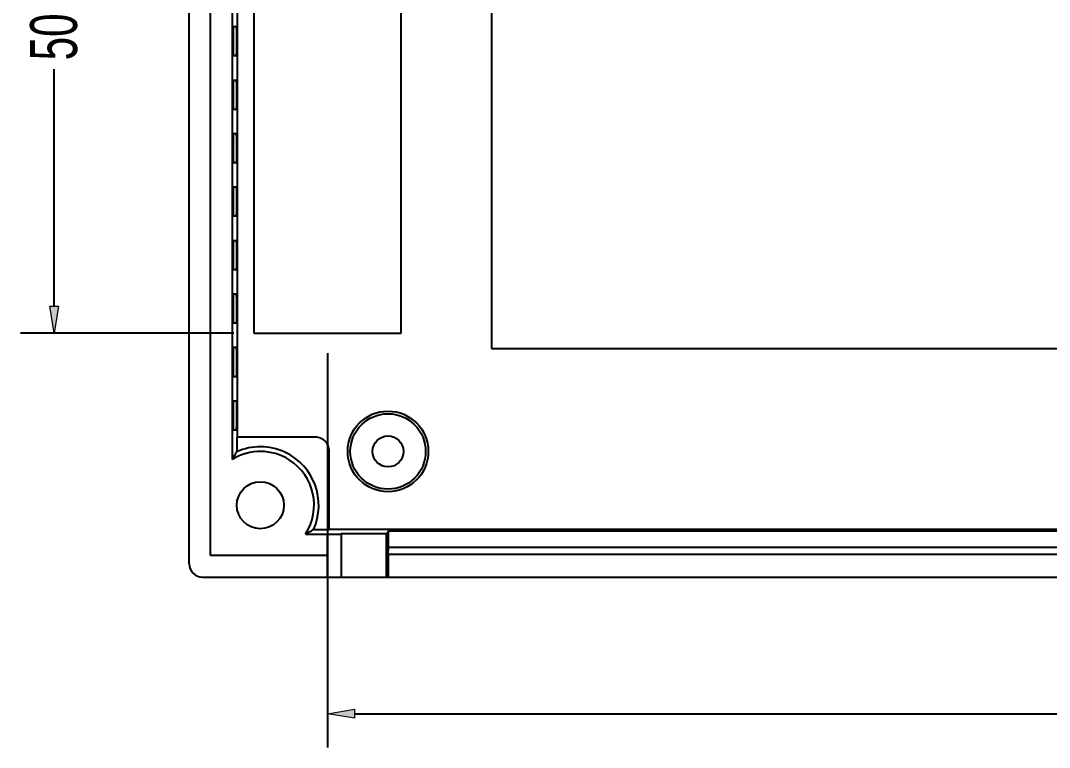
# Model space of a CAD drawing. Header units: inches. Extents: x 0 to 800, y 356 to 444.
# Drawn here: x 74.4 to 90.48, y 395.63 to 406.98 of the extents above; entities that cross this region are included whole.
import ezdxf

# ---------------------------------------------------------------- set-up
doc = ezdxf.new("R2010")
doc.units = ezdxf.units.IN
doc.header["$MEASUREMENT"] = 0

# ---------------------------------------------------------------- blocks, each defined once
blk = doc.blocks.new('block 372')
at = {"color": 7, "lineweight": 25, "true_color": 0xffffff}
blk.add_lwpolyline([(77.035, 398.496), (77.035, 415.645)], dxfattribs=at)
blk = doc.blocks.new('block 373')
at = {"color": 7, "lineweight": 25, "true_color": 0xffffff}
blk.add_lwpolyline([(77.371, 398.622), (77.371, 415.519)], dxfattribs=at)
blk = doc.blocks.new('block 374')
at = {"color": 7, "lineweight": 25, "true_color": 0xffffff}
blk.add_lwpolyline([(77.708, 414.017), (77.708, 400.124)], dxfattribs=at)
blk = doc.blocks.new('block 376')
at = {"color": 7, "lineweight": 25, "true_color": 0xffffff}
blk.add_lwpolyline([(77.78, 400.473), (77.78, 400.244)], dxfattribs=at)
blk = doc.blocks.new('block 377')
at = {"color": 7, "lineweight": 25, "true_color": 0xffffff}
blk.add_lwpolyline([(77.786, 413.647), (77.786, 400.473)], dxfattribs=at)
blk = doc.blocks.new('block 378')
at = {"color": 7, "lineweight": 25, "true_color": 0xffffff}
blk.add_lwpolyline([(78.048, 412.727), (78.048, 402.096)], dxfattribs=at)
blk = doc.blocks.new('block 379')
at = {"color": 7, "lineweight": 25, "true_color": 0xffffff}
blk.add_lwpolyline([(79.199, 398.286), (79.199, 398.956)], dxfattribs=at)
blk = doc.blocks.new('block 381')
at = {"color": 7, "lineweight": 25, "true_color": 0xffffff}
blk.add_lwpolyline([(79.222, 399.028), (79.222, 400.259)], dxfattribs=at)
blk = doc.blocks.new('block 384')
at = {"color": 7, "lineweight": 25, "true_color": 0xffffff}
blk.add_lwpolyline([(79.408, 398.96), (79.408, 398.286)], dxfattribs=at)
blk = doc.blocks.new('block 386')
at = {"color": 7, "lineweight": 25, "true_color": 0xffffff}
blk.add_lwpolyline([(80.12, 398.286), (80.12, 398.963)], dxfattribs=at)
blk = doc.blocks.new('block 389')
at = {"color": 7, "lineweight": 25, "true_color": 0xffffff}
blk.add_lwpolyline([(80.142, 398.647), (80.142, 398.286)], dxfattribs=at)
blk = doc.blocks.new('block 390')
at = {"color": 7, "lineweight": 25, "true_color": 0xffffff}
blk.add_lwpolyline([(80.148, 398.752), (80.148, 399.011)], dxfattribs=at)
blk = doc.blocks.new('block 392')
at = {"color": 7, "lineweight": 25, "true_color": 0xffffff}
blk.add_lwpolyline([(80.347, 402.096), (80.347, 412.727)], dxfattribs=at)
blk = doc.blocks.new('block 394')
at = {"color": 7, "lineweight": 25, "true_color": 0xffffff}
blk.add_lwpolyline([(80.142, 398.647), (80.148, 398.752)], dxfattribs=at)
blk = doc.blocks.new('block 395')
at = {"color": 7, "lineweight": 25, "true_color": 0xffffff}
blk.add_lwpolyline([(81.758, 408.573), (81.758, 401.856)], dxfattribs=at)
blk = doc.blocks.new('block 398')
at = {"color": 7, "lineweight": 25, "true_color": 0xffffff}
blk.add_lwpolyline([(77.245, 398.286), (109.277, 398.286)], dxfattribs=at)
blk = doc.blocks.new('block 400')
at = {"color": 7, "lineweight": 25, "true_color": 0xffffff}
blk.add_lwpolyline([(79.199, 398.622), (77.371, 398.622)], dxfattribs=at)
blk = doc.blocks.new('block 401')
at = {"color": 7, "lineweight": 25, "true_color": 0xffffff}
blk.add_lwpolyline([(80.142, 398.647), (106.381, 398.647)], dxfattribs=at)
blk = doc.blocks.new('block 402')
at = {"color": 7, "lineweight": 25, "true_color": 0xffffff}
blk.add_lwpolyline([(80.148, 398.752), (106.375, 398.752)], dxfattribs=at)
blk = doc.blocks.new('block 403')
at = {"color": 7, "lineweight": 25, "true_color": 0xffffff}
blk.add_lwpolyline([(78.854, 398.956), (79.199, 398.956)], dxfattribs=at)
blk = doc.blocks.new('block 406')
at = {"color": 7, "lineweight": 25, "true_color": 0xffffff}
blk.add_lwpolyline([(80.12, 398.963), (79.408, 398.963)], dxfattribs=at)
blk = doc.blocks.new('block 407')
at = {"color": 7, "lineweight": 25, "true_color": 0xffffff}
blk.add_lwpolyline([(80.148, 399.011), (106.375, 399.011)], dxfattribs=at)
blk = doc.blocks.new('block 408')
at = {"color": 7, "lineweight": 25, "true_color": 0xffffff}
blk.add_lwpolyline([(78.977, 399.028), (79.222, 399.028)], dxfattribs=at)
blk = doc.blocks.new('block 410')
at = {"color": 7, "lineweight": 25, "true_color": 0xffffff}
blk.add_lwpolyline([(79.222, 399.034), (107.303, 399.034)], dxfattribs=at)
blk = doc.blocks.new('block 412')
at = {"color": 7, "lineweight": 25, "true_color": 0xffffff}
blk.add_lwpolyline([(80.12, 398.963), (80.148, 399.011)], dxfattribs=at)
blk = doc.blocks.new('block 419')
at = {"color": 7, "lineweight": 25, "true_color": 0xffffff}
blk.add_lwpolyline([(79.009, 400.473), (77.78, 400.473)], dxfattribs=at)
blk = doc.blocks.new('block 421')
at = {"color": 7, "lineweight": 25, "true_color": 0xffffff}
blk.add_lwpolyline([(77.776, 400.582), (77.726, 400.582)], dxfattribs=at)
blk = doc.blocks.new('block 426')
at = {"color": 7, "lineweight": 25, "true_color": 0xffffff}
blk.add_lwpolyline([(77.726, 401.041), (77.776, 401.041)], dxfattribs=at)
blk = doc.blocks.new('block 427')
at = {"color": 7, "lineweight": 25, "true_color": 0xffffff}
blk.add_lwpolyline([(77.776, 401.416), (77.726, 401.416)], dxfattribs=at)
blk = doc.blocks.new('block 434')
at = {"color": 7, "lineweight": 25, "true_color": 0xffffff}
blk.add_lwpolyline([(81.758, 401.856), (96.452, 401.856)], dxfattribs=at)
blk = doc.blocks.new('block 436')
at = {"color": 7, "lineweight": 25, "true_color": 0xffffff}
blk.add_lwpolyline([(77.726, 401.875), (77.776, 401.875)], dxfattribs=at)
blk = doc.blocks.new('block 437')
at = {"color": 7, "lineweight": 25, "true_color": 0xffffff}
blk.add_lwpolyline([(78.048, 402.096), (80.347, 402.096)], dxfattribs=at)
blk = doc.blocks.new('block 439')
at = {"color": 7, "lineweight": 25, "true_color": 0xffffff}
blk.add_lwpolyline([(77.776, 402.25), (77.726, 402.25)], dxfattribs=at)
blk = doc.blocks.new('block 447')
at = {"color": 7, "lineweight": 25, "true_color": 0xffffff}
blk.add_lwpolyline([(77.726, 402.709), (77.776, 402.709)], dxfattribs=at)
blk = doc.blocks.new('block 448')
at = {"color": 7, "lineweight": 25, "true_color": 0xffffff}
blk.add_lwpolyline([(77.776, 403.085), (77.726, 403.085)], dxfattribs=at)
blk = doc.blocks.new('block 457')
at = {"color": 7, "lineweight": 25, "true_color": 0xffffff}
blk.add_lwpolyline([(77.726, 403.544), (77.776, 403.544)], dxfattribs=at)
blk = doc.blocks.new('block 458')
at = {"color": 7, "lineweight": 25, "true_color": 0xffffff}
blk.add_lwpolyline([(77.776, 403.92), (77.726, 403.92)], dxfattribs=at)
blk = doc.blocks.new('block 461')
at = {"color": 7, "lineweight": 25, "true_color": 0xffffff}
blk.add_lwpolyline([(77.726, 404.379), (77.776, 404.379)], dxfattribs=at)
blk = doc.blocks.new('block 464')
at = {"color": 7, "lineweight": 25, "true_color": 0xffffff}
blk.add_lwpolyline([(77.776, 404.754), (77.726, 404.754)], dxfattribs=at)
blk = doc.blocks.new('block 467')
at = {"color": 7, "lineweight": 25, "true_color": 0xffffff}
blk.add_lwpolyline([(77.726, 405.213), (77.776, 405.213)], dxfattribs=at)
blk = doc.blocks.new('block 468')
at = {"color": 7, "lineweight": 25, "true_color": 0xffffff}
blk.add_lwpolyline([(77.776, 405.589), (77.726, 405.589)], dxfattribs=at)
blk = doc.blocks.new('block 471')
at = {"color": 7, "lineweight": 25, "true_color": 0xffffff}
blk.add_lwpolyline([(77.726, 406.048), (77.776, 406.048)], dxfattribs=at)
blk = doc.blocks.new('block 473')
at = {"color": 7, "lineweight": 25, "true_color": 0xffffff}
blk.add_lwpolyline([(77.776, 406.424), (77.726, 406.424)], dxfattribs=at)
blk = doc.blocks.new('block 476')
at = {"color": 7, "lineweight": 25, "true_color": 0xffffff}
blk.add_lwpolyline([(77.726, 406.883), (77.776, 406.883)], dxfattribs=at)
blk = doc.blocks.new('block 858')
at = {"color": 7, "lineweight": 25, "true_color": 0xffffff}
blk.add_open_spline([(77.78, 400.244), (77.754, 400.205), (77.73, 400.165), (77.708, 400.124)], degree=3, dxfattribs=at)
blk = doc.blocks.new('block 859')
at = {"color": 7, "lineweight": 25, "true_color": 0xffffff}
blk.add_open_spline([(78.854, 398.956), (78.896, 398.979), (78.937, 399.003), (78.977, 399.028)], degree=3, dxfattribs=at)
blk = doc.blocks.new('block 860')
at = {"color": 7, "lineweight": 25, "true_color": 0xffffff}
blk.add_open_spline([(78.977, 399.028), (79.187, 399.486), (78.985, 400.028), (78.528, 400.238), (78.291, 400.347), (78.019, 400.349), (77.78, 400.244)], degree=3, knots=[0, 0, 0, 0, 1, 1, 1, 2, 2, 2, 2], dxfattribs=at)
blk = doc.blocks.new('block 861')
at = {"color": 7, "lineweight": 25, "true_color": 0xffffff}
blk.add_open_spline([(78.854, 398.956), (79.104, 399.347), (78.991, 399.865), (78.6, 400.116), (78.329, 400.29), (77.982, 400.293), (77.708, 400.124)], degree=3, knots=[0, 0, 0, 0, 1, 1, 1, 2, 2, 2, 2], dxfattribs=at)
blk = doc.blocks.new('block 862')
at = {"color": 7, "lineweight": 25, "true_color": 0xffffff}
blk.add_open_spline([(80.771, 400.249), (80.771, 400.596), (80.49, 400.878), (80.142, 400.878), (79.794, 400.878), (79.512, 400.596), (79.512, 400.249), (79.512, 399.9), (79.794, 399.619), (80.142, 399.619), (80.49, 399.619), (80.771, 399.9), (80.771, 400.249), (80.771, 400.249), (80.771, 400.249), (80.771, 400.249)], degree=3, knots=[0, 0, 0, 0, 1, 1, 1, 2, 2, 2, 3, 3, 3, 4, 4, 4, 5, 5, 5, 5], dxfattribs=at)
blk = doc.blocks.new('block 863')
at = {"color": 7, "lineweight": 25, "true_color": 0xffffff}
blk.add_open_spline([(80.73, 400.249), (80.73, 400.574), (80.467, 400.837), (80.142, 400.837), (79.817, 400.837), (79.553, 400.574), (79.553, 400.249), (79.553, 399.924), (79.817, 399.66), (80.142, 399.66), (80.467, 399.66), (80.73, 399.924), (80.73, 400.249), (80.73, 400.249), (80.73, 400.249), (80.73, 400.249)], degree=3, knots=[0, 0, 0, 0, 1, 1, 1, 2, 2, 2, 3, 3, 3, 4, 4, 4, 5, 5, 5, 5], dxfattribs=at)
blk = doc.blocks.new('block 864')
at = {"color": 7, "lineweight": 25, "true_color": 0xffffff}
blk.add_open_spline([(78.515, 399.409), (78.515, 399.611), (78.35, 399.776), (78.147, 399.776), (77.944, 399.776), (77.78, 399.611), (77.78, 399.409), (77.78, 399.206), (77.944, 399.041), (78.147, 399.041), (78.35, 399.041), (78.515, 399.206), (78.515, 399.409), (78.515, 399.409), (78.515, 399.409), (78.515, 399.409)], degree=3, knots=[0, 0, 0, 0, 1, 1, 1, 2, 2, 2, 3, 3, 3, 4, 4, 4, 5, 5, 5, 5], dxfattribs=at)
blk = doc.blocks.new('block 865')
at = {"color": 7, "lineweight": 25, "true_color": 0xffffff}
blk.add_open_spline([(80.383, 400.249), (80.383, 400.382), (80.275, 400.49), (80.142, 400.49), (80.009, 400.49), (79.9, 400.382), (79.9, 400.249), (79.9, 400.115), (80.009, 400.007), (80.142, 400.007), (80.275, 400.007), (80.383, 400.115), (80.383, 400.249), (80.383, 400.249), (80.383, 400.249), (80.383, 400.249)], degree=3, knots=[0, 0, 0, 0, 1, 1, 1, 2, 2, 2, 3, 3, 3, 4, 4, 4, 5, 5, 5, 5], dxfattribs=at)
blk = doc.blocks.new('block 866')
at = {"color": 7, "lineweight": 25, "true_color": 0xffffff}
blk.add_open_spline([(77.035, 398.496), (77.035, 398.38), (77.129, 398.286), (77.245, 398.286)], degree=3, dxfattribs=at)
blk = doc.blocks.new('block 923')
at = {"color": 7, "lineweight": 25, "true_color": 0xffffff}
blk.add_open_spline([(79.222, 400.259), (79.222, 400.287), (79.217, 400.314), (79.206, 400.34), (79.195, 400.366), (79.179, 400.389), (79.16, 400.409), (79.14, 400.429), (79.117, 400.445), (79.091, 400.456), (79.065, 400.467), (79.037, 400.473), (79.009, 400.473)], degree=3, knots=[0, 0, 0, 0, 1, 1, 1, 2, 2, 2, 3, 3, 3, 4, 4, 4, 4], dxfattribs=at)
blk = doc.blocks.new('block 924')
at = {"color": 7, "lineweight": 25, "true_color": 0xffffff}
blk.add_open_spline([(77.726, 401.041), (77.725, 401.041), (77.724, 400.938), (77.724, 400.811), (77.724, 400.684), (77.725, 400.582), (77.726, 400.582)], degree=3, knots=[0, 0, 0, 0, 1, 1, 1, 2, 2, 2, 2], dxfattribs=at)
blk = doc.blocks.new('block 933')
at = {"color": 7, "lineweight": 25, "true_color": 0xffffff}
blk.add_open_spline([(77.726, 406.883), (77.725, 406.883), (77.724, 406.78), (77.724, 406.653), (77.724, 406.526), (77.725, 406.424), (77.726, 406.424)], degree=3, knots=[0, 0, 0, 0, 1, 1, 1, 2, 2, 2, 2], dxfattribs=at)
blk = doc.blocks.new('block 934')
at = {"color": 7, "lineweight": 25, "true_color": 0xffffff}
blk.add_open_spline([(77.726, 406.048), (77.725, 406.048), (77.724, 405.945), (77.724, 405.819), (77.724, 405.692), (77.725, 405.589), (77.726, 405.589)], degree=3, knots=[0, 0, 0, 0, 1, 1, 1, 2, 2, 2, 2], dxfattribs=at)
blk = doc.blocks.new('block 935')
at = {"color": 7, "lineweight": 25, "true_color": 0xffffff}
blk.add_open_spline([(77.726, 405.213), (77.725, 405.213), (77.724, 405.111), (77.724, 404.984), (77.724, 404.857), (77.725, 404.754), (77.726, 404.754)], degree=3, knots=[0, 0, 0, 0, 1, 1, 1, 2, 2, 2, 2], dxfattribs=at)
blk = doc.blocks.new('block 936')
at = {"color": 7, "lineweight": 25, "true_color": 0xffffff}
blk.add_open_spline([(77.726, 404.379), (77.725, 404.379), (77.724, 404.276), (77.724, 404.149), (77.724, 404.022), (77.725, 403.92), (77.726, 403.92)], degree=3, knots=[0, 0, 0, 0, 1, 1, 1, 2, 2, 2, 2], dxfattribs=at)
blk = doc.blocks.new('block 937')
at = {"color": 7, "lineweight": 25, "true_color": 0xffffff}
blk.add_open_spline([(77.726, 403.544), (77.725, 403.544), (77.724, 403.441), (77.724, 403.315), (77.724, 403.188), (77.725, 403.085), (77.726, 403.085)], degree=3, knots=[0, 0, 0, 0, 1, 1, 1, 2, 2, 2, 2], dxfattribs=at)
blk = doc.blocks.new('block 938')
at = {"color": 7, "lineweight": 25, "true_color": 0xffffff}
blk.add_open_spline([(77.726, 402.709), (77.725, 402.709), (77.724, 402.607), (77.724, 402.48), (77.724, 402.354), (77.725, 402.25), (77.726, 402.25)], degree=3, knots=[0, 0, 0, 0, 1, 1, 1, 2, 2, 2, 2], dxfattribs=at)
blk = doc.blocks.new('block 939')
at = {"color": 7, "lineweight": 25, "true_color": 0xffffff}
blk.add_open_spline([(77.726, 401.875), (77.725, 401.875), (77.724, 401.772), (77.724, 401.646), (77.724, 401.519), (77.725, 401.416), (77.726, 401.416)], degree=3, knots=[0, 0, 0, 0, 1, 1, 1, 2, 2, 2, 2], dxfattribs=at)
blk = doc.blocks.new('block 958')
at = {"color": 7, "lineweight": 25, "true_color": 0xffffff}
blk.add_open_spline([(77.776, 405.589), (77.778, 405.589), (77.778, 405.692), (77.778, 405.819), (77.778, 405.945), (77.778, 406.048), (77.776, 406.048)], degree=3, knots=[0, 0, 0, 0, 1, 1, 1, 2, 2, 2, 2], dxfattribs=at)
blk = doc.blocks.new('block 969')
at = {"color": 7, "lineweight": 25, "true_color": 0xffffff}
blk.add_open_spline([(79.199, 398.958), (79.314, 398.958), (79.408, 398.959), (79.408, 398.96)], degree=3, dxfattribs=at)
blk = doc.blocks.new('block 972')
at = {"color": 7, "lineweight": 25, "true_color": 0xffffff}
blk.add_open_spline([(77.776, 404.754), (77.778, 404.754), (77.778, 404.857), (77.778, 404.984), (77.778, 405.111), (77.778, 405.213), (77.776, 405.213)], degree=3, knots=[0, 0, 0, 0, 1, 1, 1, 2, 2, 2, 2], dxfattribs=at)
blk = doc.blocks.new('block 977')
at = {"color": 7, "lineweight": 25, "true_color": 0xffffff}
blk.add_open_spline([(77.776, 403.92), (77.778, 403.92), (77.778, 404.022), (77.778, 404.149), (77.778, 404.276), (77.778, 404.379), (77.776, 404.379)], degree=3, knots=[0, 0, 0, 0, 1, 1, 1, 2, 2, 2, 2], dxfattribs=at)
blk = doc.blocks.new('block 981')
at = {"color": 7, "lineweight": 25, "true_color": 0xffffff}
blk.add_open_spline([(77.776, 403.085), (77.778, 403.085), (77.778, 403.188), (77.778, 403.315), (77.778, 403.441), (77.778, 403.544), (77.776, 403.544)], degree=3, knots=[0, 0, 0, 0, 1, 1, 1, 2, 2, 2, 2], dxfattribs=at)
blk = doc.blocks.new('block 983')
at = {"color": 7, "lineweight": 25, "true_color": 0xffffff}
blk.add_open_spline([(77.776, 400.582), (77.778, 400.582), (77.778, 400.684), (77.778, 400.811), (77.778, 400.938), (77.778, 401.041), (77.776, 401.041)], degree=3, knots=[0, 0, 0, 0, 1, 1, 1, 2, 2, 2, 2], dxfattribs=at)
blk = doc.blocks.new('block 984')
at = {"color": 7, "lineweight": 25, "true_color": 0xffffff}
blk.add_open_spline([(77.776, 402.25), (77.778, 402.25), (77.778, 402.354), (77.778, 402.48), (77.778, 402.607), (77.778, 402.709), (77.776, 402.709)], degree=3, knots=[0, 0, 0, 0, 1, 1, 1, 2, 2, 2, 2], dxfattribs=at)
blk = doc.blocks.new('block 985')
at = {"color": 7, "lineweight": 25, "true_color": 0xffffff}
blk.add_open_spline([(77.776, 406.424), (77.778, 406.424), (77.778, 406.526), (77.778, 406.653), (77.778, 406.78), (77.778, 406.883), (77.776, 406.883)], degree=3, knots=[0, 0, 0, 0, 1, 1, 1, 2, 2, 2, 2], dxfattribs=at)
blk = doc.blocks.new('block 990')
at = {"color": 7, "lineweight": 25, "true_color": 0xffffff}
blk.add_open_spline([(77.776, 401.416), (77.778, 401.416), (77.778, 401.519), (77.778, 401.646), (77.778, 401.772), (77.778, 401.875), (77.776, 401.875)], degree=3, knots=[0, 0, 0, 0, 1, 1, 1, 2, 2, 2, 2], dxfattribs=at)
blk = doc.blocks.new('block 3469')
at = {"color": 5, "lineweight": 25, "true_color": 0x0000ff}
blk.add_lwpolyline([(77.733, 412.727), (74.401, 412.727)], dxfattribs=at)
blk = doc.blocks.new('block 3470')
at = {"color": 5, "lineweight": 25, "true_color": 0x0000ff}
blk.add_lwpolyline([(77.733, 402.096), (74.401, 402.096)], dxfattribs=at)
blk = doc.blocks.new('block 3471')
at = {"color": 5, "lineweight": 25, "true_color": 0x0000ff}
blk.add_lwpolyline([(74.926, 412.307), (74.926, 408.605)], dxfattribs=at)
blk = doc.blocks.new('block 3472')
at = {"color": 5, "lineweight": 25, "true_color": 0x0000ff}
blk.add_lwpolyline([(74.926, 402.515), (74.926, 406.217)], dxfattribs=at)
blk = doc.blocks.new('block 3473')
at = {"true_color": 0x0000ff}
h = blk.add_hatch(color=5, dxfattribs=at)
h.dxf.hatch_style = 2
h.paths.add_polyline_path([(74.856, 412.307), (74.996, 412.307), (74.926, 412.727)])
at = {"lineweight": 0}
blk.add_lwpolyline([(74.856, 412.307), (74.996, 412.307), (74.926, 412.727), (74.856, 412.307)], dxfattribs=at)
blk = doc.blocks.new('block 3474')
at = {"true_color": 0x0000ff}
h = blk.add_hatch(color=5, dxfattribs=at)
h.dxf.hatch_style = 2
h.paths.add_polyline_path([(74.856, 402.515), (74.996, 402.515), (74.926, 402.096)])
at = {"lineweight": 0}
blk.add_lwpolyline([(74.856, 402.515), (74.996, 402.515), (74.926, 402.096), (74.856, 402.515)], dxfattribs=at)
blk = doc.blocks.new('block 3475')
at = {"color": 3, "true_color": 0x00ff00, "insert": (75.294, 406.356), "char_height": 0.7347, "attachment_point": 7, "rotation": 90}
blk.add_mtext('\\fAdobe Song Std L|b0|i0|c0|p34;\\W0.67;50.65', dxfattribs=at)
blk = doc.blocks.new('block 3476')
at = {"lineweight": 0}
blk.add_lwpolyline([(78.048, 412.727), (78.048, 412.727)], dxfattribs=at)
blk = doc.blocks.new('block 3477')
at = {"lineweight": 0}
blk.add_lwpolyline([(78.048, 402.096), (78.048, 402.096)], dxfattribs=at)
blk = doc.blocks.new('block 3478')
at = {"lineweight": 0}
blk.add_lwpolyline([(74.926, 402.096), (74.926, 402.096)], dxfattribs=at)
blk = doc.blocks.new('block 3468')
for name in ['block 3469', 'block 3473', 'block 3476', 'block 3471', 'block 3475', 'block 3472', 'block 3474', 'block 3470', 'block 3478', 'block 3477']:
    blk.add_blockref(name, (0, 0))
blk = doc.blocks.new('block 3492')
at = {"color": 5, "lineweight": 25, "true_color": 0x0000ff}
blk.add_lwpolyline([(79.197, 401.781), (79.197, 395.627)], dxfattribs=at)
blk = doc.blocks.new('block 3494')
at = {"color": 5, "lineweight": 25, "true_color": 0x0000ff}
blk.add_lwpolyline([(79.617, 396.152), (92.442, 396.152)], dxfattribs=at)
blk = doc.blocks.new('block 3496')
at = {"true_color": 0x0000ff}
h = blk.add_hatch(color=5, dxfattribs=at)
h.dxf.hatch_style = 2
h.paths.add_polyline_path([(79.617, 396.222), (79.617, 396.082), (79.197, 396.152)])
at = {"lineweight": 0}
blk.add_lwpolyline([(79.617, 396.222), (79.617, 396.082), (79.197, 396.152), (79.617, 396.222)], dxfattribs=at)
blk = doc.blocks.new('block 3499')
at = {"lineweight": 0}
blk.add_lwpolyline([(79.197, 402.096), (79.197, 402.096)], dxfattribs=at)
blk = doc.blocks.new('block 3491')
for name in ['block 3499', 'block 3492', 'block 3496', 'block 3494']:
    blk.add_blockref(name, (0, 0))

msp = doc.modelspace()

# ---------------------------------------------------------------- block references
for name in ['block 372', 'block 373', 'block 374', 'block 377', 'block 3468', 'block 378', 'block 392', 'block 395', 'block 933', 'block 476', 'block 985', 'block 473', 'block 934', 'block 471', 'block 958', 'block 468', 'block 935', 'block 467', 'block 972', 'block 464', 'block 936', 'block 461', 'block 977', 'block 458', 'block 937', 'block 457', 'block 981', 'block 448', 'block 938', 'block 447', 'block 984', 'block 439', 'block 437', 'block 3491', 'block 939', 'block 436', 'block 990', 'block 434', 'block 427', 'block 924', 'block 426', 'block 983', 'block 862', 'block 863', 'block 421', 'block 376', 'block 419', 'block 923', 'block 865', 'block 861', 'block 858', 'block 860', 'block 381', 'block 864', 'block 859', 'block 403', 'block 408', 'block 969', 'block 379', 'block 410', 'block 406', 'block 384', 'block 412', 'block 386', 'block 390', 'block 407', 'block 394', 'block 389', 'block 401', 'block 402', 'block 866', 'block 400', 'block 398']:
    msp.add_blockref(name, (0, 0))

doc.saveas('drawing.dxf')
